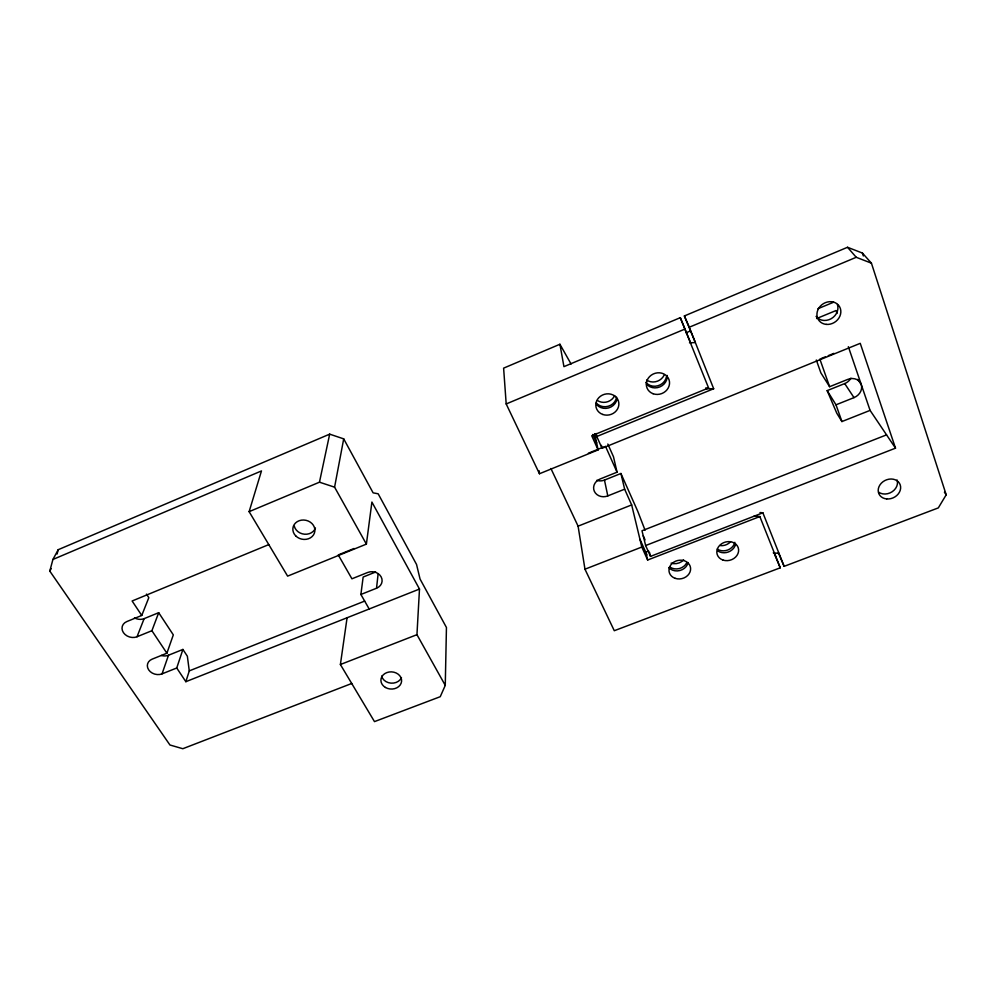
<?xml version="1.0" encoding="UTF-8"?>
<svg xmlns="http://www.w3.org/2000/svg" width="996" height="996" viewBox="0 0 996 996"><rect width="100%" height="100%" fill="white"/><g stroke="black" fill="none" stroke-linecap="round" stroke-linejoin="round"><path stroke-width="1.49" d="M347.081 617.769L340.395 664.519L374.484 721.614L440.257 696.69L445.262 685.385L446.445 627.48L420.051 579.037L416.54 564.458L378.169 493.792L373.114 492.846L343.707 438.863L329.676 434.144L58.229 549.692L52.913 559.466L49.8 571.106L169.943 744.996L182.816 748.718L351.762 683.468M445.262 685.385L416.951 634.676L419.49 589.047L371.906 502.059L366.391 544.115L287.62 576.136L249.125 511.658L261.475 470.934L52.913 559.466M369.192 609.004L360.888 594.475L376.525 588.238L378.131 573.783M360.888 594.475L363.154 577.033L375.666 572.003M366.391 544.115L334.581 487.169L343.707 438.863M249.125 511.658L319.467 482.189L329.676 434.144M57.071 554.025L58.229 549.692M182.903 649.442L176.74 667.992L185.854 681.687L189.277 670.881L187.36 656.215L182.903 649.442L168.498 655.231A9.649 7.844 14.7 0 1 161.29 655.455M134.472 617.869A9.836 8.055 16.7 0 0 144.134 618.64L158.7 612.689L173.316 634.875L166.892 653.214L152.127 659.153A9.86 7.956 14.4 0 0 148.69 669.872A9.86 7.956 14.4 0 0 162.037 673.869L168.498 655.231M146.474 594.114L148.815 597.662L141.756 615.453L126.803 621.579A10.06 8.18 16.4 0 0 123.429 632.634A10.06 8.18 16.4 0 0 137.025 636.755L151.902 630.705L158.7 612.689M137.025 636.755L144.134 618.64M49.8 571.106L51.132 568.641M689.493 342.798L695.357 342.562L684.377 315.956L847.521 247.282L862.399 253.046L871.425 263.168L946.2 494.788L938.319 507.898L784.126 566.351L778.349 552.656M571.082 364.026L559.914 344.255L503.615 368.147L506.192 403.953L539.459 473.747L598.11 449.906L594.786 434.057M598.11 449.906L591.736 435.762L708.592 387.967L680.293 317.674L563.935 366.653L559.914 344.255M506.192 403.953L685.099 328.991M784.126 566.351L762.874 512.791L650.5 556.39L645.632 545.547L895.504 448.163L860.245 343.334L602.057 448.3L596.766 436.509L713.671 388.739L689.282 327.236L856.236 257.292L871.425 263.168M686.057 332.801L690.353 331.008M817.89 308.735L833.677 302.199M268.746 544.613L132.119 600.999L141.756 615.453M816.633 318.546L836.018 310.553L837.001 313.441M593.803 434.704L596.579 433.571M354.103 548.485L338.267 554.921L351.924 578.801L367.636 572.488A10.035 8.64 5.9 0 1 381.082 576.759A10.035 8.64 5.9 0 1 376.525 588.238M588.387 453.205L604.037 446.843M821.252 358.51L825.472 356.792M828.274 355.647L833.901 353.368M607.809 444.029L613.486 456.766L617.047 472.191L600.115 479.001A10.408 9.238 -11.9 0 0 594.338 491.302A10.408 9.238 -11.9 0 0 607.797 495.908L624.641 489.185L620.919 473.474L604.472 480.084A10.172 9.088 -12.2 0 1 596.753 480.321M816.322 360.017L820.866 372.853L829.606 386.697L847.708 379.426A11.18 9.587 -29.7 0 1 861.204 384.369A11.18 9.587 -29.7 0 1 853.995 397.628L836.005 404.812L827.166 390.619L844.708 383.572A10.906 9.412 -30.3 0 0 850.933 378.107M162.037 673.869L176.74 667.992M189.277 670.881L364.636 601.098M185.854 681.687L419.49 589.047M754.084 516.077L759.836 516.551L780.254 567.807L614.283 630.717L584.963 569.202L578.091 526.162L631.663 504.922L624.641 489.185M827.166 390.619L836.777 413.191L841.919 421.557L870.081 410.389L895.504 448.163M886.552 434.866L641.997 530.768L645.632 545.547M340.395 664.519L416.951 634.676M584.963 569.202L641.81 547.041L631.663 504.922M648.62 551L645.719 552.133L647.661 560.013L759.836 516.551M705.691 387.979L708.592 387.967M706.376 388.789L713.671 388.739M759.998 512.567L762.874 512.791M773.27 552.83L778.997 553.44M319.467 482.189L334.581 487.169M847.521 247.282L856.236 257.292M944.42 492.248L946.2 494.788M857.755 379.389L861.216 384.406M151.902 630.705L166.892 653.214M844.708 383.572L853.995 397.628M550.913 468.506L578.091 526.162M592.857 434.455L596.641 442.871M639.93 539.234L646.977 554.909M641.81 547.041L647.661 560.013M643.242 535.836L645.047 539.869M620.919 473.474L637.764 511.309L645.047 530.183M605.468 446.258L617.047 472.191M684.377 315.956L689.282 327.236M690.191 341.753L680.293 317.674M774.278 553.004L775.984 557.075M774.552 554.1L780.254 567.807M819.857 359.083L829.606 386.697M836.005 404.812L841.919 421.557M848.343 346.683L870.081 410.389M862.399 253.046L863.345 255.972M649.442 552.182L650.5 556.39M601.41 445.349L602.057 448.3M596.156 433.634L596.766 436.509M604.472 480.084L607.797 495.908M539.122 470.747L539.459 473.747M315.446 528.005A11.018 9.611 11.7 0 1 304.552 534.217A11.018 9.611 11.7 0 1 294.306 526.224M401.463 677.629A10.309 8.566 3.6 0 1 391.005 683.144A10.309 8.566 3.6 0 1 381.63 676.072M897.072 479.997A11.479 9.537 -25.7 0 1 892.13 491.763A11.479 9.537 -25.7 0 1 878.671 492.198M837.424 304.527A12.338 10.807 -34.3 0 1 831.075 318.77A12.338 10.807 -34.3 0 1 816.085 316.379M667.183 375.43A11.628 10.583 -21.8 0 1 659.813 386.921A11.628 10.583 -21.8 0 1 646.441 383.995M617.022 398.898A11.479 10.495 -16.3 0 1 608.544 407.949A11.479 10.495 -16.3 0 1 596.629 404.588M735.558 544.252A10.931 9.313 -17 0 1 717.942 551.037M688.087 562.528A10.794 9.225 -14 0 1 679.907 570.521A10.794 9.225 -14 0 1 668.814 567.558M664.145 375.119A11.516 10.495 -22.1 0 1 646.628 380.036M614.657 395.586A11.354 10.408 -16.6 0 1 597.339 400.429M730.554 541.762A10.819 9.25 -17.2 0 1 720.494 545.646M683.654 559.852A10.695 9.163 -14.1 0 1 671.092 563.138M734.836 542.322A10.894 9.288 -17.1 0 1 717.269 549.095M686.667 562.927A10.769 9.213 -14 0 1 670.171 567.234M616.599 397.255A11.442 10.47 -16.4 0 1 608.145 406.293A11.442 10.47 -16.4 0 1 596.255 402.932M666.511 376.625A11.603 10.558 -21.9 0 1 657.833 385.801A11.603 10.558 -21.9 0 1 645.931 382.389M295.725 535.885A11.093 9.661 11.6 0 0 314.387 533.159A11.093 9.661 11.6 0 0 301.489 520.136A11.093 9.661 11.6 0 0 295.725 535.885M385.415 687.452A10.371 8.603 3.6 0 0 401.587 681.301A10.371 8.603 3.6 0 0 386.747 672.624A10.371 8.603 3.6 0 0 385.415 687.452M886.701 498.934A11.566 9.587 -25.5 0 0 900.222 484.89A11.566 9.587 -25.5 0 0 881.348 483.172A11.566 9.587 -25.5 0 0 886.701 498.934M826.219 324.385A12.438 10.881 -34.1 0 0 840.325 308.387A12.438 10.881 -34.1 0 0 820.119 306.394A12.438 10.881 -34.1 0 0 826.219 324.385M722.959 560.051A11.043 9.375 -16.9 0 0 738.609 549.593A11.043 9.375 -16.9 0 0 721.602 543.766A11.043 9.375 -16.9 0 0 722.959 560.051M675.226 578.352A10.906 9.288 -13.8 0 0 690.577 568.044A10.906 9.288 -13.8 0 0 673.57 562.304A10.906 9.288 -13.8 0 0 675.226 578.352M653.102 393.731A11.765 10.682 -21.5 0 0 669.499 381.866A11.765 10.682 -21.5 0 0 651.185 375.218A11.765 10.682 -21.5 0 0 653.102 393.731M602.742 414.461A11.603 10.583 -16 0 0 618.802 402.77A11.603 10.583 -16 0 0 600.488 396.221A11.603 10.583 -16 0 0 602.742 414.461"/></g></svg>
